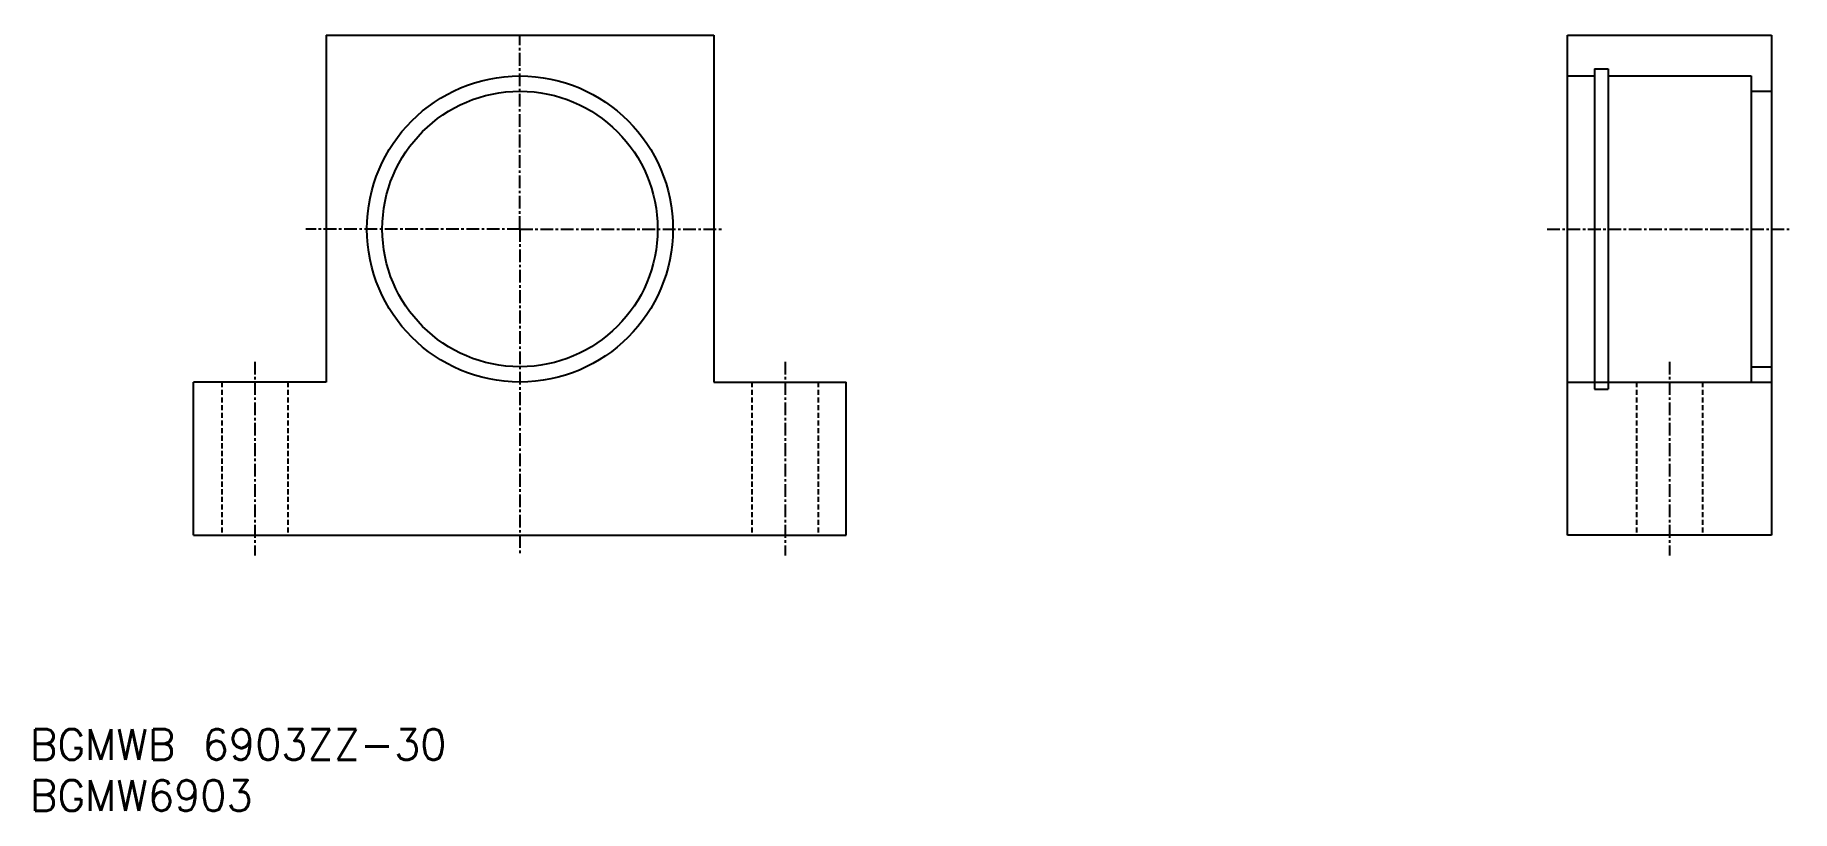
# Model space of a CAD drawing. Extents: x 45 to 218, y 37 to 113.
import ezdxf
from ezdxf.enums import TextEntityAlignment as Align

# ---------------------------------------------------------------- set-up
doc = ezdxf.new("R2010")
doc.units = 0
doc.linetypes.add('CENTER', pattern=[2, 1.25, -0.25, 0.25, -0.25])
doc.linetypes.add('DASHED', pattern=[0.75, 0.5, -0.25])
doc.layers.get('0').update_dxf_attribs({"linetype": 'CONTINUOUS'})
doc.layers.add('CENTER', color=1, linetype='CENTER')
doc.styles.get("Standard").update_dxf_attribs({"font": 'txt.shx', "bigfont": 'extfont.shx'})

msp = doc.modelspace()

# ---------------------------------------------------------------- linework, layer by layer
at = {"color": 7, "linetype": 'CONTINUOUS'}
for p, q in [((73.84, 113.31), (111.84, 113.31)), ((73.84, 113.31), (73.84, 79.31)), ((111.84, 113.31), (111.84, 79.31)), ((195.57, 64.31), (195.57, 113.31)), ((195.57, 113.31), (215.57, 113.31)), ((215.57, 113.31), (215.57, 64.31)), ((195.57, 109.31), (198.22, 109.31)), ((198.22, 110.01), (198.22, 78.61)), ((198.22, 110.01), (199.57, 110.01)), ((199.57, 110.01), (199.57, 78.61)), ((199.57, 109.31), (213.57, 109.31)), ((213.57, 109.31), (213.57, 79.31)), ((213.57, 107.81), (215.57, 107.81)), ((60.84, 64.31), (60.84, 79.31)), ((73.84, 79.31), (60.84, 79.31)), ((111.84, 79.31), (124.84, 79.31)), ((124.84, 64.31), (124.84, 79.31)), ((195.57, 79.31), (198.22, 79.31)), ((195.57, 79.31), (215.57, 79.31)), ((199.57, 79.31), (213.57, 79.31)), ((213.57, 80.81), (215.57, 80.81)), ((198.22, 78.61), (199.57, 78.61)), ((60.84, 64.31), (124.84, 64.31)), ((215.57, 64.31), (195.57, 64.31))]:
    msp.add_line(p, q, dxfattribs=at)
at = {"color": 3, "linetype": 'DASHED'}
for p, q in [((63.59, 79.31), (63.59, 64.31)), ((70.09, 79.31), (70.09, 64.31)), ((115.59, 79.31), (115.59, 64.31)), ((122.09, 79.31), (122.09, 64.31)), ((202.32, 79.31), (202.32, 64.31)), ((208.82, 79.31), (208.82, 64.31))]:
    msp.add_line(p, q, dxfattribs=at)
at = {"color": 7, "linetype": 'CONTINUOUS'}
for radius in [15, 13.5]:
    msp.add_circle((92.84, 94.31), radius, dxfattribs=at)
at = {"layer": 'CENTER', "color": 1, "linetype": 'CENTER'}
for p, q in [((92.84, 94.31), (92.84, 113.31)), ((92.84, 94.31), (71.84, 94.31)), ((92.84, 94.31), (92.84, 62.31)), ((92.84, 94.31), (112.84, 94.31)), ((193.57, 94.31), (217.57, 94.31)), ((66.84, 81.31), (66.84, 62.31)), ((118.84, 81.31), (118.84, 62.31)), ((205.57, 81.31), (205.57, 62.31))]:
    msp.add_line(p, q, dxfattribs=at)

# ---------------------------------------------------------------- texts
at = {"color": 7, "linetype": 'CONTINUOUS'}
for s, p in [('BGMWB 6903ZZ-30', (44.78, 43.8)), ('BGMW6903', (44.78, 38.8))]:
    msp.add_text(s, height=3, dxfattribs=at).set_placement(p, align=Align.MIDDLE_LEFT)

doc.saveas('drawing.dxf')
